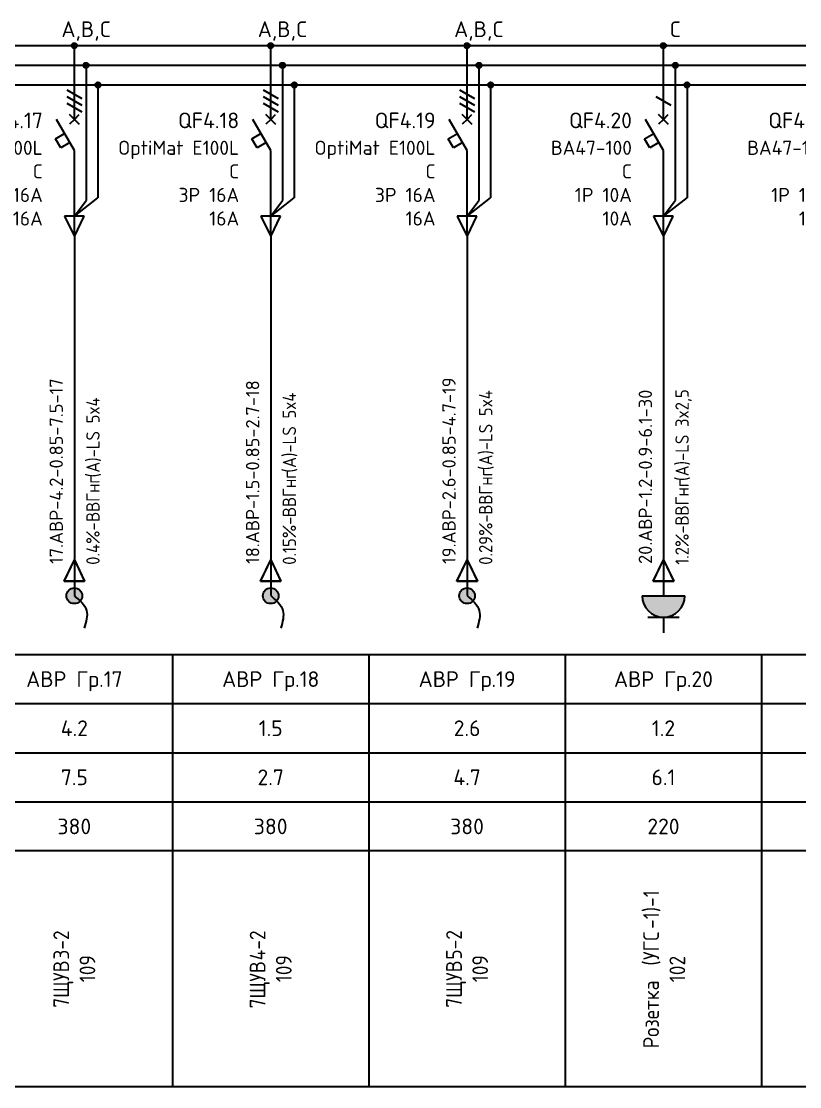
# Model space of a CAD drawing. Header units: millimetres. Extents: x -4379 to 694, y -18291 to 2656.
# Drawn here: x -1728.4 to -1629.3, y -2923.2 to -2787.7 of the extents above; entities that cross this region are included whole.
import ezdxf
from ezdxf.enums import TextEntityAlignment as Align

# ---------------------------------------------------------------- set-up
doc = ezdxf.new("R2010")
doc.units = ezdxf.units.MM
for name, color, linetype in [('Автомат защитный', 7, 'Continuous'), ('Принципиальная схема КТП -для ОДНОЛИНЕЙКИ', 7, 'Continuous'), ('ПРОВОДНИКИ', 7, 'Continuous'), ('Секция ППУ', 7, 'Continuous')]:
    doc.layers.add(name, color=color, linetype=linetype)
doc.layers.add('ЭС АВ', color=7, linetype='Continuous', lineweight=18)
doc.layers.add('ЭС рамка', color=7, linetype='Continuous', lineweight=18)
doc.styles.add('SLD_Style', font='isocpeur.ttf', dxfattribs={"width": 0.9})

# ---------------------------------------------------------------- blocks, each defined once
blk = doc.blocks.new('*U58')
h = blk.add_hatch(color=256)
h.dxf.hatch_style = 1
edge = h.paths.add_edge_path()
edge.add_ellipse((12.5, 132.5), major_axis=(0, 0.333), ratio=1, start_angle=0, end_angle=360)
h = blk.add_hatch(color=256)
h.dxf.hatch_style = 1
edge = h.paths.add_edge_path()
edge.add_ellipse((14, 130), major_axis=(0, 0.333), ratio=1, start_angle=0, end_angle=360)
h = blk.add_hatch(color=256)
h.dxf.hatch_style = 1
edge = h.paths.add_edge_path()
edge.add_ellipse((15.5, 127.5), major_axis=(0, 0.333), ratio=1, start_angle=0, end_angle=360)
at = {"lineweight": 30}
for p, q in [((14, 129.67), (14, 123.11)), ((15.5, 127.17), (15.5, 113.13)), ((14, 123.11), (14, 112.8)), ((0, 55), (25, 55)), ((0, 55), (0, 0)), ((25, 55), (25, 0)), ((0, 48.75), (25, 48.75)), ((0, 42.5), (25, 42.5)), ((0, 36.25), (25, 36.25))]:
    blk.add_line(p, q, dxfattribs=at)
at = {"layer": 'Автомат защитный', "lineweight": 30}
for p, q in [((12.5, 123.11), (12.5, 132.17)), ((11.54, 126.87), (13.46, 125.76)), ((11.54, 126.04), (13.46, 124.93)), ((11.54, 125.2), (13.46, 124.09)), ((12.5, 119.17), (10.22, 123.11)), ((10.1, 120.66), (11.26, 121.32)), ((10.77, 119.5), (10.1, 120.66)), ((11.92, 120.17), (10.77, 119.5)), ((12.5, 108.54), (12.5, 119.17))]:
    blk.add_line(p, q, dxfattribs=at)
blk.add_ellipse((12.5, 132.5), major_axis=(0, 0.333), ratio=1, start_param=-1.570796, end_param=4.712389, dxfattribs=at)
at = {"layer": 'Принципиальная схема КТП -для ОДНОЛИНЕЙКИ', "lineweight": 30}
for p, q in [((12.5, 108.54), (12.5, 99.73)), ((11.19, 64.32), (12.5, 67.06)), ((12.5, 67.06), (13.81, 64.32)), ((13.81, 64.32), (11.19, 64.32)), ((12.5, 64.32), (12.5, 62.5))]:
    blk.add_line(p, q, dxfattribs=at)
at = {"layer": 'ПРОВОДНИКИ', "lineweight": 30}
for p, q in [((12.5, 110.81), (15.5, 113.13)), ((12.5, 110.81), (14, 112.8)), ((13.75, 110.81), (11.25, 110.81)), ((11.25, 110.81), (12.5, 108.2)), ((12.5, 108.2), (13.75, 110.81)), ((11.19, 64.31), (12.5, 67.06)), ((12.5, 67.06), (13.81, 64.31)), ((13.81, 64.31), (11.19, 64.31))]:
    blk.add_line(p, q, dxfattribs=at)
at = {"layer": 'ПРОВОДНИКИ', "lineweight": 30, "ltscale": 100}
blk.add_line((12.5, 99.73), (12.5, 64.32), dxfattribs=at)
at = {"layer": 'ПРОВОДНИКИ', "color": 7, "linetype": 'Continuous', "lineweight": 30}
for centre in [(14, 130), (15.5, 127.5), (15.5, 127.5)]:
    blk.add_ellipse(centre, major_axis=(0, 0.333), ratio=1, start_param=-1.570796, end_param=4.712389, dxfattribs=at)
at = {"layer": 'ЭС АВ', "color": 7, "lineweight": 30}
for q in [(11.88, 123.74), (13.12, 123.74), (11.88, 122.49), (13.12, 122.49)]:
    blk.add_line((12.5, 123.11), q, dxfattribs=at)
at = {"layer": 'ЭС рамка', "color": 7, "linetype": 'Continuous', "lineweight": 30}
for p, q in [((0, 132.5), (12.17, 132.5)), ((12.83, 132.5), (25, 132.5))]:
    blk.add_line(p, q, dxfattribs=at)
at = {"layer": 'ЭС рамка', "color": 5, "linetype": 'Continuous', "lineweight": 30}
for p, q in [((0, 130), (13.67, 130)), ((14.33, 130), (25, 130))]:
    blk.add_line(p, q, dxfattribs=at)
at = {"layer": 'ЭС рамка', "color": 94, "linetype": 'Continuous', "lineweight": 30}
for p, q in [((0, 127.5), (15.17, 127.5)), ((15.83, 127.5), (25, 127.5))]:
    blk.add_line(p, q, dxfattribs=at)
at = {"layer": 'ЭС рамка', "lineweight": 30}
for p, q in [((25, 30), (0, 30)), ((25, 0), (0, 0))]:
    blk.add_line(p, q, dxfattribs=at)
at = {"style": 'SLD_Style'}
for tag, p in [('LABEL', (12.5, 51.88)), ('INSTALLEDPOWER', (12.5, 45.63)), ('CURRENT', (12.5, 39.37)), ('VOLTAGE', (12.5, 33.13))]:
    blk.add_attdef(tag, text='', height=2, dxfattribs=at).set_placement(p, align=Align.MIDDLE_CENTER)
blk.add_attdef('TEXT', text='', height=2, rotation=90, dxfattribs=at).set_placement((12.5, 15), align=Align.MIDDLE_CENTER)
at = {"layer": 'Автомат защитный', "style": 'SLD_Style'}
blk.add_attdef('PHASE', text='', height=2, dxfattribs=at).set_placement((14, 134.59), align=Align.MIDDLE_CENTER)
for tag, height, p in [('NUMBER', 2, (8.49, 122.99)), ('SWITCHTYPE', 1.8, (8.49, 119.5)), ('SWITCHRELEASE', 1.8, (8.49, 116.5)), ('SWITCHNOMINALCURRENT', 1.8, (8.49, 113.5)), ('SWITCHRELEASECURRENT', 1.8, (8.49, 110.5)), ('RCDTYPE', 1.8, (8.49, 107.5)), ('RCDSETPOINT', 1.8, (8.49, 104.5))]:
    blk.add_attdef(tag, text='', height=height, dxfattribs=at).set_placement(p, align=Align.MIDDLE_RIGHT)
blk.add_attdef('LINE_A', text='', height=1.7, rotation=90, dxfattribs=at).set_placement((10.19, 65.45), align=Align.MIDDLE_LEFT)
blk.add_attdef('LINE_B', text='', height=1.7, rotation=90, dxfattribs=at).set_placement((13.85, 65.45), align=Align.TOP_LEFT)
blk = doc.blocks.new('*U21')
at = {"linetype": 'ByBlock', "lineweight": 30}
h = blk.add_hatch(color=256, dxfattribs=at)
h.paths.add_polyline_path([(-0.4, 0.9, -0.414214), (0.92, 0.37), (0, -0.02)])
h.paths.add_polyline_path([(0.92, 0.37, -0.101228), (1, -0.02, -0.30039), (0.39, -0.94), (0, -0.02)])
h.paths.add_polyline_path([(-0.4, 0.9), (0.39, -0.94, -0.538), (-1, -0.02, -0.30039)])
blk.add_circle((0, -0.02), 1, dxfattribs=at)
blk.add_spline([(0, 0), (1.55, -1.88), (1.27, -4.16)], degree=3, dxfattribs=at)
blk = doc.blocks.new('*U57')
h = blk.add_hatch(color=256)
h.dxf.hatch_style = 1
edge = h.paths.add_edge_path()
edge.add_ellipse((12.5, 132.5), major_axis=(0, 0.333), ratio=1, start_angle=0, end_angle=360)
h = blk.add_hatch(color=256)
h.dxf.hatch_style = 1
edge = h.paths.add_edge_path()
edge.add_ellipse((14, 130), major_axis=(0, 0.333), ratio=1, start_angle=0, end_angle=360)
h = blk.add_hatch(color=256)
h.dxf.hatch_style = 1
edge = h.paths.add_edge_path()
edge.add_ellipse((15.5, 127.5), major_axis=(0, 0.333), ratio=1, start_angle=0, end_angle=360)
at = {"lineweight": 30}
for p, q in [((14, 129.67), (14, 123.11)), ((15.5, 127.17), (15.5, 113.13)), ((14, 123.11), (14, 112.8)), ((0, 55), (25, 55)), ((0, 55), (0, 0)), ((25, 55), (25, 0)), ((0, 48.75), (25, 48.75)), ((0, 42.5), (25, 42.5)), ((0, 36.25), (25, 36.25))]:
    blk.add_line(p, q, dxfattribs=at)
at = {"layer": 'Автомат защитный', "lineweight": 30}
for p, q in [((12.5, 123.11), (12.5, 132.17)), ((11.54, 126.04), (13.46, 124.93)), ((12.5, 119.17), (10.22, 123.11)), ((10.1, 120.66), (11.26, 121.32)), ((10.77, 119.5), (10.1, 120.66)), ((11.92, 120.17), (10.77, 119.5)), ((12.5, 108.54), (12.5, 119.17))]:
    blk.add_line(p, q, dxfattribs=at)
blk.add_ellipse((12.5, 132.5), major_axis=(0, 0.333), ratio=1, start_param=-1.570796, end_param=4.712389, dxfattribs=at)
at = {"layer": 'Принципиальная схема КТП -для ОДНОЛИНЕЙКИ', "lineweight": 30}
for p, q in [((12.5, 108.54), (12.5, 99.73)), ((11.19, 64.32), (12.5, 67.06)), ((12.5, 67.06), (13.81, 64.32)), ((13.81, 64.32), (11.19, 64.32)), ((12.5, 64.32), (12.5, 62.5))]:
    blk.add_line(p, q, dxfattribs=at)
at = {"layer": 'ПРОВОДНИКИ', "lineweight": 30}
for p, q in [((12.5, 110.81), (15.5, 113.13)), ((12.5, 110.81), (14, 112.8)), ((13.75, 110.81), (11.25, 110.81)), ((11.25, 110.81), (12.5, 108.2)), ((12.5, 108.2), (13.75, 110.81)), ((11.19, 64.31), (12.5, 67.06)), ((12.5, 67.06), (13.81, 64.31)), ((13.81, 64.31), (11.19, 64.31))]:
    blk.add_line(p, q, dxfattribs=at)
at = {"layer": 'ПРОВОДНИКИ', "lineweight": 30, "ltscale": 100}
blk.add_line((12.5, 99.73), (12.5, 64.32), dxfattribs=at)
at = {"layer": 'ПРОВОДНИКИ', "color": 7, "linetype": 'Continuous', "lineweight": 30}
for centre in [(14, 130), (15.5, 127.5), (15.5, 127.5)]:
    blk.add_ellipse(centre, major_axis=(0, 0.333), ratio=1, start_param=-1.570796, end_param=4.712389, dxfattribs=at)
at = {"layer": 'ЭС АВ', "color": 7, "lineweight": 30}
for q in [(11.88, 123.74), (13.12, 123.74), (11.88, 122.49), (13.12, 122.49)]:
    blk.add_line((12.5, 123.11), q, dxfattribs=at)
at = {"layer": 'ЭС рамка', "color": 7, "linetype": 'Continuous', "lineweight": 30}
for p, q in [((0, 132.5), (12.17, 132.5)), ((12.83, 132.5), (25, 132.5))]:
    blk.add_line(p, q, dxfattribs=at)
at = {"layer": 'ЭС рамка', "color": 5, "linetype": 'Continuous', "lineweight": 30}
for p, q in [((0, 130), (13.67, 130)), ((14.33, 130), (25, 130))]:
    blk.add_line(p, q, dxfattribs=at)
at = {"layer": 'ЭС рамка', "color": 94, "linetype": 'Continuous', "lineweight": 30}
for p, q in [((0, 127.5), (15.17, 127.5)), ((15.83, 127.5), (25, 127.5))]:
    blk.add_line(p, q, dxfattribs=at)
at = {"layer": 'ЭС рамка', "lineweight": 30}
for p, q in [((25, 30), (0, 30)), ((25, 0), (0, 0))]:
    blk.add_line(p, q, dxfattribs=at)
at = {"style": 'SLD_Style'}
for tag, p in [('LABEL', (12.5, 51.88)), ('INSTALLEDPOWER', (12.5, 45.63)), ('CURRENT', (12.5, 39.37)), ('VOLTAGE', (12.5, 33.13))]:
    blk.add_attdef(tag, text='', height=2, dxfattribs=at).set_placement(p, align=Align.MIDDLE_CENTER)
blk.add_attdef('TEXT', text='', height=2, rotation=90, dxfattribs=at).set_placement((12.5, 15), align=Align.MIDDLE_CENTER)
at = {"layer": 'Автомат защитный', "style": 'SLD_Style'}
blk.add_attdef('PHASE', text='', height=2, dxfattribs=at).set_placement((14, 134.59), align=Align.MIDDLE_CENTER)
for tag, height, p in [('NUMBER', 2, (8.49, 122.99)), ('SWITCHTYPE', 1.8, (8.49, 119.5)), ('SWITCHRELEASE', 1.8, (8.49, 116.5)), ('SWITCHNOMINALCURRENT', 1.8, (8.49, 113.5)), ('SWITCHRELEASECURRENT', 1.8, (8.49, 110.5)), ('RCDTYPE', 1.8, (8.49, 107.5)), ('RCDSETPOINT', 1.8, (8.49, 104.5))]:
    blk.add_attdef(tag, text='', height=height, dxfattribs=at).set_placement(p, align=Align.MIDDLE_RIGHT)
blk.add_attdef('LINE_A', text='', height=1.7, rotation=90, dxfattribs=at).set_placement((10.19, 65.45), align=Align.MIDDLE_LEFT)
blk.add_attdef('LINE_B', text='', height=1.7, rotation=90, dxfattribs=at).set_placement((13.85, 65.45), align=Align.TOP_LEFT)
blk = doc.blocks.new('*U24')
at = {"linetype": 'ByBlock', "lineweight": 30, "ltscale": 0.01}
h = blk.add_hatch(color=256, dxfattribs=at)
h.dxf.hatch_style = 1
h.paths.add_polyline_path([(2.72, -0.02), (-2.73, -0.02, 1)])
at = {"linetype": 'ByBlock', "lineweight": 30}
blk.add_line((-2.73, -0.02), (2.72, -0.02), dxfattribs=at)
at = {"linetype": 'ByBlock', "lineweight": 30, "ltscale": 200}
for p, q in [((-1.98, -2.75), (0, -2.75)), ((0, -2.75), (0, -4.73)), ((0, -2.75), (1.98, -2.75))]:
    blk.add_line(p, q, dxfattribs=at)
blk.add_arc((0, -0.02), 2.72, 180, 0, dxfattribs=at)

msp = doc.modelspace()

# ---------------------------------------------------------------- block references
at = {"layer": 'Секция ППУ', "lineweight": 0}
ref = msp.add_blockref('*U58', (-1734.139, -2923.249, -0.006), dxfattribs=at)
ref.add_attrib('LABEL', 'АВР Гр.17', dxfattribs={"layer": '0', "height": 2, "style": 'SLD_Style'}).set_placement((-1721.639, -2871.374, -0.006), align=Align.MIDDLE_CENTER)
ref.add_attrib('INSTALLEDPOWER', '4.2', dxfattribs={"layer": '0', "height": 2, "style": 'SLD_Style'}).set_placement((-1721.639, -2877.624, -0.006), align=Align.MIDDLE_CENTER)
ref.add_attrib('CURRENT', '7.5', dxfattribs={"layer": '0', "height": 2, "style": 'SLD_Style'}).set_placement((-1721.639, -2883.874, -0.006), align=Align.MIDDLE_CENTER)
ref.add_attrib('VOLTAGE', '380', dxfattribs={"layer": '0', "height": 2, "style": 'SLD_Style'}).set_placement((-1721.639, -2890.124, -0.006), align=Align.MIDDLE_CENTER)
ref.add_attrib('LINE_A', ' 17.АВР-4.2-0.85-7.5-17', dxfattribs={"layer": 'Автомат защитный', "height": 1.7, "rotation": 90, "style": 'SLD_Style'}).set_placement((-1723.945, -2857.798, -0.006), align=Align.MIDDLE_LEFT)
ref.add_attrib('LINE_B_001', ' 0.4%%%-', (-1718.419, -2857.798, -0.006), dxfattribs={"layer": 'Автомат защитный', "height": 1.7, "rotation": 90, "style": 'SLD_Style', "width": 0.9})
ref.add_attrib('PHASE', 'A,B,C', dxfattribs={"layer": 'Автомат защитный', "height": 2, "style": 'SLD_Style'}).set_placement((-1720.139, -2788.658, -0.006), align=Align.MIDDLE_CENTER)
ref.add_attrib('NUMBER', 'QF4.17', dxfattribs={"layer": 'Автомат защитный', "height": 2, "style": 'SLD_Style'}).set_placement((-1725.65, -2800.262, -0.006), align=Align.MIDDLE_RIGHT)
ref.add_attrib('SWITCHTYPE', 'OptiMat E100L', dxfattribs={"layer": 'Автомат защитный', "height": 1.8, "style": 'SLD_Style'}).set_placement((-1725.65, -2803.749, -0.006), align=Align.MIDDLE_RIGHT)
ref.add_attrib('SWITCHRELEASE', 'C', dxfattribs={"layer": 'Автомат защитный', "height": 1.8, "style": 'SLD_Style'}).set_placement((-1725.65, -2806.749, -0.006), align=Align.MIDDLE_RIGHT)
ref.add_attrib('SWITCHNOMINALCURRENT', '3Р 16А', dxfattribs={"layer": 'Автомат защитный', "height": 1.8, "style": 'SLD_Style'}).set_placement((-1725.65, -2809.749, -0.006), align=Align.MIDDLE_RIGHT)
ref.add_attrib('SWITCHRELEASECURRENT', '16А', dxfattribs={"layer": 'Автомат защитный', "height": 1.8, "style": 'SLD_Style'}).set_placement((-1725.65, -2812.749, -0.006), align=Align.MIDDLE_RIGHT)
ref.add_attrib('TEXT_001', '7', (-1722.306, -2913.199, -0.006), dxfattribs={"layer": '0', "height": 2, "rotation": 90, "style": 'SLD_Style', "width": 0.9})
ref.add_attrib('LINE_B_002', 'ВВГнг', (-1718.419, -2851.372, -0.006), dxfattribs={"layer": 'Автомат защитный', "height": 1.7, "rotation": 90, "style": 'SLD_Style', "width": 0.9})
ref.add_attrib('LINE_B_003', '(', (-1718.419, -2845.711, -0.006), dxfattribs={"layer": 'Автомат защитный', "height": 1.7, "rotation": 90, "style": 'SLD_Style', "width": 0.9})
ref.add_attrib('LINE_B_004', 'А', (-1718.419, -2845.099, -0.006), dxfattribs={"layer": 'Автомат защитный', "height": 1.7, "rotation": 90, "style": 'SLD_Style', "width": 0.9})
ref.add_attrib('LINE_B_005', ')-LS 5x4', (-1718.419, -2843.722, -0.006), dxfattribs={"layer": 'Автомат защитный', "height": 1.7, "rotation": 90, "style": 'SLD_Style', "width": 0.9})
ref.add_attrib('TEXT_002', 'ЩУВ', (-1722.306, -2911.939, -0.006), dxfattribs={"layer": '0', "height": 2, "rotation": 90, "style": 'SLD_Style', "width": 0.9})
ref.add_attrib('TEXT_003', '3-2', (-1722.306, -2907.079, -0.006), dxfattribs={"layer": '0', "height": 2, "rotation": 90, "style": 'SLD_Style', "width": 0.9})
ref.add_attrib('TEXT_004', '109', (-1718.972, -2909.959, -0.006), dxfattribs={"layer": '0', "height": 2, "rotation": 90, "style": 'SLD_Style', "width": 0.9})
ref = msp.add_blockref('*U58', (-1709.139, -2923.249, -0.006), dxfattribs=at)
ref.add_attrib('LABEL', 'АВР Гр.18', dxfattribs={"layer": '0', "height": 2, "style": 'SLD_Style'}).set_placement((-1696.639, -2871.374, -0.006), align=Align.MIDDLE_CENTER)
ref.add_attrib('INSTALLEDPOWER', '1.5', dxfattribs={"layer": '0', "height": 2, "style": 'SLD_Style'}).set_placement((-1696.639, -2877.624, -0.006), align=Align.MIDDLE_CENTER)
ref.add_attrib('CURRENT', '2.7', dxfattribs={"layer": '0', "height": 2, "style": 'SLD_Style'}).set_placement((-1696.639, -2883.874, -0.006), align=Align.MIDDLE_CENTER)
ref.add_attrib('VOLTAGE', '380', dxfattribs={"layer": '0', "height": 2, "style": 'SLD_Style'}).set_placement((-1696.639, -2890.124, -0.006), align=Align.MIDDLE_CENTER)
ref.add_attrib('LINE_A', ' 18.АВР-1.5-0.85-2.7-18', dxfattribs={"layer": 'Автомат защитный', "height": 1.7, "rotation": 90, "style": 'SLD_Style'}).set_placement((-1698.945, -2857.798, -0.006), align=Align.MIDDLE_LEFT)
ref.add_attrib('LINE_B_001', ' 0.15%%%-', (-1693.419, -2857.798, -0.006), dxfattribs={"layer": 'Автомат защитный', "height": 1.7, "rotation": 90, "style": 'SLD_Style', "width": 0.9})
ref.add_attrib('PHASE', 'A,B,C', dxfattribs={"layer": 'Автомат защитный', "height": 2, "style": 'SLD_Style'}).set_placement((-1695.139, -2788.658, -0.006), align=Align.MIDDLE_CENTER)
ref.add_attrib('NUMBER', 'QF4.18', dxfattribs={"layer": 'Автомат защитный', "height": 2, "style": 'SLD_Style'}).set_placement((-1700.65, -2800.262, -0.006), align=Align.MIDDLE_RIGHT)
ref.add_attrib('SWITCHTYPE', 'OptiMat E100L', dxfattribs={"layer": 'Автомат защитный', "height": 1.8, "style": 'SLD_Style'}).set_placement((-1700.65, -2803.749, -0.006), align=Align.MIDDLE_RIGHT)
ref.add_attrib('SWITCHRELEASE', 'C', dxfattribs={"layer": 'Автомат защитный', "height": 1.8, "style": 'SLD_Style'}).set_placement((-1700.65, -2806.749, -0.006), align=Align.MIDDLE_RIGHT)
ref.add_attrib('SWITCHNOMINALCURRENT', '3Р 16А', dxfattribs={"layer": 'Автомат защитный', "height": 1.8, "style": 'SLD_Style'}).set_placement((-1700.65, -2809.749, -0.006), align=Align.MIDDLE_RIGHT)
ref.add_attrib('SWITCHRELEASECURRENT', '16А', dxfattribs={"layer": 'Автомат защитный', "height": 1.8, "style": 'SLD_Style'}).set_placement((-1700.65, -2812.749, -0.006), align=Align.MIDDLE_RIGHT)
ref.add_attrib('TEXT_001', '7', (-1697.306, -2913.289, -0.006), dxfattribs={"layer": '0', "height": 2, "rotation": 90, "style": 'SLD_Style', "width": 0.9})
ref.add_attrib('LINE_B_002', 'ВВГнг', (-1693.419, -2850.76, -0.006), dxfattribs={"layer": 'Автомат защитный', "height": 1.7, "rotation": 90, "style": 'SLD_Style', "width": 0.9})
ref.add_attrib('LINE_B_003', '(', (-1693.419, -2845.099, -0.006), dxfattribs={"layer": 'Автомат защитный', "height": 1.7, "rotation": 90, "style": 'SLD_Style', "width": 0.9})
ref.add_attrib('LINE_B_004', 'А', (-1693.419, -2844.487, -0.006), dxfattribs={"layer": 'Автомат защитный', "height": 1.7, "rotation": 90, "style": 'SLD_Style', "width": 0.9})
ref.add_attrib('LINE_B_005', ')-LS 5x4', (-1693.419, -2843.11, -0.006), dxfattribs={"layer": 'Автомат защитный', "height": 1.7, "rotation": 90, "style": 'SLD_Style', "width": 0.9})
ref.add_attrib('TEXT_002', 'ЩУВ', (-1697.306, -2912.029, -0.006), dxfattribs={"layer": '0', "height": 2, "rotation": 90, "style": 'SLD_Style', "width": 0.9})
ref.add_attrib('TEXT_003', '4-2', (-1697.306, -2907.169, -0.006), dxfattribs={"layer": '0', "height": 2, "rotation": 90, "style": 'SLD_Style', "width": 0.9})
ref.add_attrib('TEXT_004', '109', (-1693.972, -2909.959, -0.006), dxfattribs={"layer": '0', "height": 2, "rotation": 90, "style": 'SLD_Style', "width": 0.9})
ref = msp.add_blockref('*U58', (-1684.139, -2923.249, -0.006), dxfattribs=at)
ref.add_attrib('LABEL', 'АВР Гр.19', dxfattribs={"layer": '0', "height": 2, "style": 'SLD_Style'}).set_placement((-1671.639, -2871.374, -0.006), align=Align.MIDDLE_CENTER)
ref.add_attrib('INSTALLEDPOWER', '2.6', dxfattribs={"layer": '0', "height": 2, "style": 'SLD_Style'}).set_placement((-1671.639, -2877.624, -0.006), align=Align.MIDDLE_CENTER)
ref.add_attrib('CURRENT', '4.7', dxfattribs={"layer": '0', "height": 2, "style": 'SLD_Style'}).set_placement((-1671.639, -2883.874, -0.006), align=Align.MIDDLE_CENTER)
ref.add_attrib('VOLTAGE', '380', dxfattribs={"layer": '0', "height": 2, "style": 'SLD_Style'}).set_placement((-1671.639, -2890.124, -0.006), align=Align.MIDDLE_CENTER)
ref.add_attrib('LINE_A', ' 19.АВР-2.6-0.85-4.7-19', dxfattribs={"layer": 'Автомат защитный', "height": 1.7, "rotation": 90, "style": 'SLD_Style'}).set_placement((-1673.945, -2857.798, -0.006), align=Align.MIDDLE_LEFT)
ref.add_attrib('LINE_B_001', ' 0.29%%%-', (-1668.419, -2857.798, -0.006), dxfattribs={"layer": 'Автомат защитный', "height": 1.7, "rotation": 90, "style": 'SLD_Style', "width": 0.9})
ref.add_attrib('PHASE', 'A,B,C', dxfattribs={"layer": 'Автомат защитный', "height": 2, "style": 'SLD_Style'}).set_placement((-1670.139, -2788.658, -0.006), align=Align.MIDDLE_CENTER)
ref.add_attrib('NUMBER', 'QF4.19', dxfattribs={"layer": 'Автомат защитный', "height": 2, "style": 'SLD_Style'}).set_placement((-1675.65, -2800.262, -0.006), align=Align.MIDDLE_RIGHT)
ref.add_attrib('SWITCHTYPE', 'OptiMat E100L', dxfattribs={"layer": 'Автомат защитный', "height": 1.8, "style": 'SLD_Style'}).set_placement((-1675.65, -2803.749, -0.006), align=Align.MIDDLE_RIGHT)
ref.add_attrib('SWITCHRELEASE', 'C', dxfattribs={"layer": 'Автомат защитный', "height": 1.8, "style": 'SLD_Style'}).set_placement((-1675.65, -2806.749, -0.006), align=Align.MIDDLE_RIGHT)
ref.add_attrib('SWITCHNOMINALCURRENT', '3Р 16А', dxfattribs={"layer": 'Автомат защитный', "height": 1.8, "style": 'SLD_Style'}).set_placement((-1675.65, -2809.749, -0.006), align=Align.MIDDLE_RIGHT)
ref.add_attrib('SWITCHRELEASECURRENT', '16А', dxfattribs={"layer": 'Автомат защитный', "height": 1.8, "style": 'SLD_Style'}).set_placement((-1675.65, -2812.749, -0.006), align=Align.MIDDLE_RIGHT)
ref.add_attrib('TEXT_001', '7', (-1672.306, -2913.199, -0.006), dxfattribs={"layer": '0', "height": 2, "rotation": 90, "style": 'SLD_Style', "width": 0.9})
ref.add_attrib('LINE_B_002', 'ВВГнг', (-1668.419, -2850.454, -0.006), dxfattribs={"layer": 'Автомат защитный', "height": 1.7, "rotation": 90, "style": 'SLD_Style', "width": 0.9})
ref.add_attrib('LINE_B_003', '(', (-1668.419, -2844.793, -0.006), dxfattribs={"layer": 'Автомат защитный', "height": 1.7, "rotation": 90, "style": 'SLD_Style', "width": 0.9})
ref.add_attrib('LINE_B_004', 'А', (-1668.419, -2844.181, -0.006), dxfattribs={"layer": 'Автомат защитный', "height": 1.7, "rotation": 90, "style": 'SLD_Style', "width": 0.9})
ref.add_attrib('LINE_B_005', ')-LS 5x4', (-1668.419, -2842.804, -0.006), dxfattribs={"layer": 'Автомат защитный', "height": 1.7, "rotation": 90, "style": 'SLD_Style', "width": 0.9})
ref.add_attrib('TEXT_002', 'ЩУВ', (-1672.306, -2911.939, -0.006), dxfattribs={"layer": '0', "height": 2, "rotation": 90, "style": 'SLD_Style', "width": 0.9})
ref.add_attrib('TEXT_003', '5-2', (-1672.306, -2907.079, -0.006), dxfattribs={"layer": '0', "height": 2, "rotation": 90, "style": 'SLD_Style', "width": 0.9})
ref.add_attrib('TEXT_004', '109', (-1668.972, -2909.959, -0.006), dxfattribs={"layer": '0', "height": 2, "rotation": 90, "style": 'SLD_Style', "width": 0.9})
ref = msp.add_blockref('*U57', (-1659.139, -2923.249, -0.006), dxfattribs=at)
ref.add_attrib('LABEL', 'АВР Гр.20', dxfattribs={"layer": '0', "height": 2, "style": 'SLD_Style'}).set_placement((-1646.639, -2871.374, -0.006), align=Align.MIDDLE_CENTER)
ref.add_attrib('INSTALLEDPOWER', '1.2', dxfattribs={"layer": '0', "height": 2, "style": 'SLD_Style'}).set_placement((-1646.639, -2877.624, -0.006), align=Align.MIDDLE_CENTER)
ref.add_attrib('CURRENT', '6.1', dxfattribs={"layer": '0', "height": 2, "style": 'SLD_Style'}).set_placement((-1646.639, -2883.874, -0.006), align=Align.MIDDLE_CENTER)
ref.add_attrib('VOLTAGE', '220', dxfattribs={"layer": '0', "height": 2, "style": 'SLD_Style'}).set_placement((-1646.639, -2890.124, -0.006), align=Align.MIDDLE_CENTER)
ref.add_attrib('LINE_A', ' 20.АВР-1.2-0.9-6.1-30', dxfattribs={"layer": 'Автомат защитный', "height": 1.7, "rotation": 90, "style": 'SLD_Style'}).set_placement((-1648.945, -2857.798, -0.006), align=Align.MIDDLE_LEFT)
ref.add_attrib('LINE_B_001', ' 1.2%%%-', (-1643.419, -2857.798, -0.006), dxfattribs={"layer": 'Автомат защитный', "height": 1.7, "rotation": 90, "style": 'SLD_Style', "width": 0.9})
ref.add_attrib('PHASE', 'C', dxfattribs={"layer": 'Автомат защитный', "height": 2, "style": 'SLD_Style'}).set_placement((-1645.139, -2788.658, -0.006), align=Align.MIDDLE_CENTER)
ref.add_attrib('NUMBER', 'QF4.20', dxfattribs={"layer": 'Автомат защитный', "height": 2, "style": 'SLD_Style'}).set_placement((-1650.65, -2800.262, -0.006), align=Align.MIDDLE_RIGHT)
ref.add_attrib('SWITCHTYPE', 'ВА47-100', dxfattribs={"layer": 'Автомат защитный', "height": 1.8, "style": 'SLD_Style'}).set_placement((-1650.65, -2803.749, -0.006), align=Align.MIDDLE_RIGHT)
ref.add_attrib('SWITCHRELEASE', 'C', dxfattribs={"layer": 'Автомат защитный', "height": 1.8, "style": 'SLD_Style'}).set_placement((-1650.65, -2806.749, -0.006), align=Align.MIDDLE_RIGHT)
ref.add_attrib('SWITCHNOMINALCURRENT', '1Р 10А', dxfattribs={"layer": 'Автомат защитный', "height": 1.8, "style": 'SLD_Style'}).set_placement((-1650.65, -2809.749, -0.006), align=Align.MIDDLE_RIGHT)
ref.add_attrib('SWITCHRELEASECURRENT', '10А', dxfattribs={"layer": 'Автомат защитный', "height": 1.8, "style": 'SLD_Style'}).set_placement((-1650.65, -2812.749, -0.006), align=Align.MIDDLE_RIGHT)
ref.add_attrib('TEXT_001', 'Розетка ', (-1647.206, -2918.374, -0.006), dxfattribs={"layer": '0', "height": 2, "rotation": 90, "style": 'SLD_Style', "width": 0.9})
ref.add_attrib('LINE_B_002', 'ВВГнг', (-1643.419, -2851.831, -0.006), dxfattribs={"layer": 'Автомат защитный', "height": 1.7, "rotation": 90, "style": 'SLD_Style', "width": 0.9})
ref.add_attrib('LINE_B_003', '(', (-1643.419, -2846.17, -0.006), dxfattribs={"layer": 'Автомат защитный', "height": 1.7, "rotation": 90, "style": 'SLD_Style', "width": 0.9})
ref.add_attrib('LINE_B_004', 'А', (-1643.419, -2845.558, -0.006), dxfattribs={"layer": 'Автомат защитный', "height": 1.7, "rotation": 90, "style": 'SLD_Style', "width": 0.9})
ref.add_attrib('LINE_B_005', ')-LS 3x2,5', (-1643.419, -2844.181, -0.006), dxfattribs={"layer": 'Автомат защитный', "height": 1.7, "rotation": 90, "style": 'SLD_Style', "width": 0.9})
ref.add_attrib('TEXT_002', '(', (-1647.206, -2907.844, -0.006), dxfattribs={"layer": '0', "height": 2, "rotation": 90, "style": 'SLD_Style', "width": 0.9})
ref.add_attrib('TEXT_003', 'УГС', (-1647.206, -2907.124, -0.006), dxfattribs={"layer": '0', "height": 2, "rotation": 90, "style": 'SLD_Style', "width": 0.9})
ref.add_attrib('TEXT_004', '-1)-1', (-1647.206, -2903.164, -0.006), dxfattribs={"layer": '0', "height": 2, "rotation": 90, "style": 'SLD_Style', "width": 0.9})
ref.add_attrib('TEXT_005', '102', (-1643.872, -2909.959, -0.006), dxfattribs={"layer": '0', "height": 2, "rotation": 90, "style": 'SLD_Style', "width": 0.9})
ref = msp.add_blockref('*U57', (-1634.139, -2923.249, -0.006), dxfattribs=at)
ref.add_attrib('LABEL', 'АВР Гр.21', dxfattribs={"layer": '0', "height": 2, "style": 'SLD_Style'}).set_placement((-1621.639, -2871.374, -0.006), align=Align.MIDDLE_CENTER)
ref.add_attrib('INSTALLEDPOWER', '1.2', dxfattribs={"layer": '0', "height": 2, "style": 'SLD_Style'}).set_placement((-1621.639, -2877.624, -0.006), align=Align.MIDDLE_CENTER)
ref.add_attrib('CURRENT', '6.1', dxfattribs={"layer": '0', "height": 2, "style": 'SLD_Style'}).set_placement((-1621.639, -2883.874, -0.006), align=Align.MIDDLE_CENTER)
ref.add_attrib('VOLTAGE', '220', dxfattribs={"layer": '0', "height": 2, "style": 'SLD_Style'}).set_placement((-1621.639, -2890.124, -0.006), align=Align.MIDDLE_CENTER)
ref.add_attrib('LINE_A', ' 21.АВР-1.2-0.9-6.1-35', dxfattribs={"layer": 'Автомат защитный', "height": 1.7, "rotation": 90, "style": 'SLD_Style'}).set_placement((-1623.945, -2857.798, -0.006), align=Align.MIDDLE_LEFT)
ref.add_attrib('LINE_B_001', ' 1.4%%%-', (-1618.419, -2857.798, -0.006), dxfattribs={"layer": 'Автомат защитный', "height": 1.7, "rotation": 90, "style": 'SLD_Style', "width": 0.9})
ref.add_attrib('PHASE', 'A', dxfattribs={"layer": 'Автомат защитный', "height": 2, "style": 'SLD_Style'}).set_placement((-1620.139, -2788.658, -0.006), align=Align.MIDDLE_CENTER)
ref.add_attrib('NUMBER', 'QF4.21', dxfattribs={"layer": 'Автомат защитный', "height": 2, "style": 'SLD_Style'}).set_placement((-1625.65, -2800.262, -0.006), align=Align.MIDDLE_RIGHT)
ref.add_attrib('SWITCHTYPE', 'ВА47-100', dxfattribs={"layer": 'Автомат защитный', "height": 1.8, "style": 'SLD_Style'}).set_placement((-1625.65, -2803.749, -0.006), align=Align.MIDDLE_RIGHT)
ref.add_attrib('SWITCHRELEASE', 'C', dxfattribs={"layer": 'Автомат защитный', "height": 1.8, "style": 'SLD_Style'}).set_placement((-1625.65, -2806.749, -0.006), align=Align.MIDDLE_RIGHT)
ref.add_attrib('SWITCHNOMINALCURRENT', '1Р 10А', dxfattribs={"layer": 'Автомат защитный', "height": 1.8, "style": 'SLD_Style'}).set_placement((-1625.65, -2809.749, -0.006), align=Align.MIDDLE_RIGHT)
ref.add_attrib('SWITCHRELEASECURRENT', '10А', dxfattribs={"layer": 'Автомат защитный', "height": 1.8, "style": 'SLD_Style'}).set_placement((-1625.65, -2812.749, -0.006), align=Align.MIDDLE_RIGHT)
ref.add_attrib('TEXT_001', 'Розетка ', (-1622.206, -2918.554, -0.006), dxfattribs={"layer": '0', "height": 2, "rotation": 90, "style": 'SLD_Style', "width": 0.9})
ref.add_attrib('LINE_B_002', 'ВВГнг', (-1618.419, -2851.678, -0.006), dxfattribs={"layer": 'Автомат защитный', "height": 1.7, "rotation": 90, "style": 'SLD_Style', "width": 0.9})
ref.add_attrib('LINE_B_003', '(', (-1618.419, -2846.017, -0.006), dxfattribs={"layer": 'Автомат защитный', "height": 1.7, "rotation": 90, "style": 'SLD_Style', "width": 0.9})
ref.add_attrib('LINE_B_004', 'А', (-1618.419, -2845.405, -0.006), dxfattribs={"layer": 'Автомат защитный', "height": 1.7, "rotation": 90, "style": 'SLD_Style', "width": 0.9})
ref.add_attrib('LINE_B_005', ')-LS 3x2,5', (-1618.419, -2844.028, -0.006), dxfattribs={"layer": 'Автомат защитный', "height": 1.7, "rotation": 90, "style": 'SLD_Style', "width": 0.9})
ref.add_attrib('TEXT_002', '(', (-1622.206, -2908.024, -0.006), dxfattribs={"layer": '0', "height": 2, "rotation": 90, "style": 'SLD_Style', "width": 0.9})
ref.add_attrib('TEXT_003', 'УГС', (-1622.206, -2907.304, -0.006), dxfattribs={"layer": '0', "height": 2, "rotation": 90, "style": 'SLD_Style', "width": 0.9})
ref.add_attrib('TEXT_004', '-1)-2', (-1622.206, -2903.344, -0.006), dxfattribs={"layer": '0', "height": 2, "rotation": 90, "style": 'SLD_Style', "width": 0.9})
ref.add_attrib('TEXT_005', '103', (-1618.872, -2909.959, -0.006), dxfattribs={"layer": '0', "height": 2, "rotation": 90, "style": 'SLD_Style', "width": 0.9})
for name, p in [('*U21', (-1721.639, -2860.749, -0.006)), ('*U21', (-1696.639, -2860.749, -0.006)), ('*U21', (-1671.639, -2860.749, -0.006)), ('*U24', (-1646.639, -2860.749, -0.006))]:
    msp.add_blockref(name, p, dxfattribs=at)

doc.saveas('drawing.dxf')
